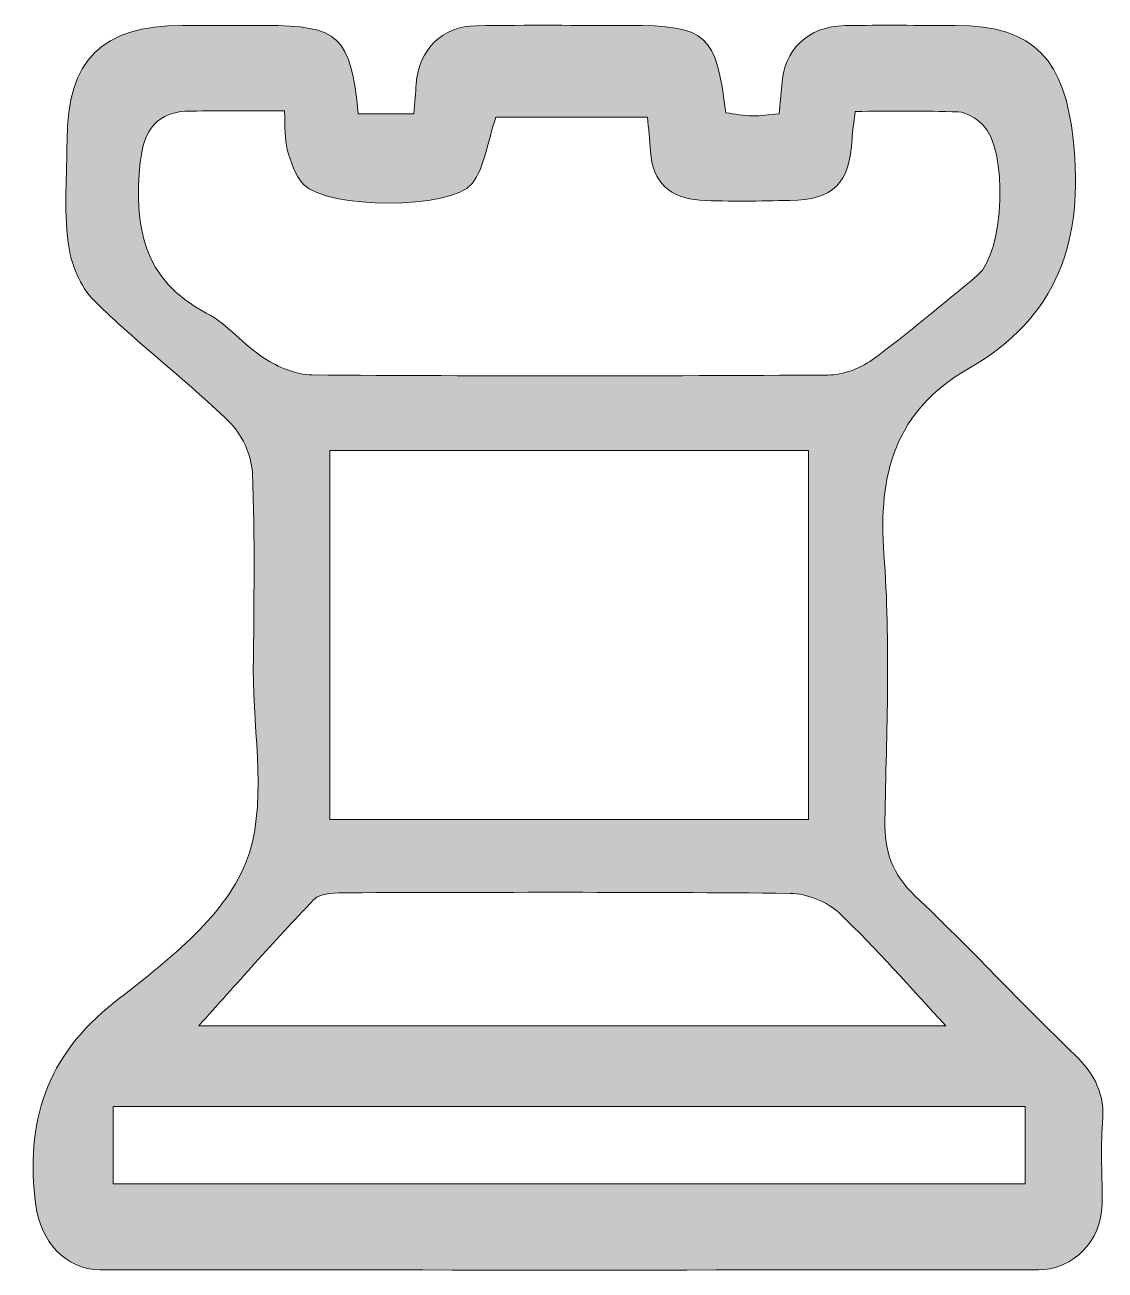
# Model space of a CAD drawing. Header units: inches. Extents: x 229 to 1783, y -1902 to -111.
import ezdxf

# ---------------------------------------------------------------- set-up
doc = ezdxf.new("R2010")
doc.units = ezdxf.units.IN
doc.header["$MEASUREMENT"] = 0
doc.layers.add('Layer 1', color=7, linetype='Continuous')

msp = doc.modelspace()

# ---------------------------------------------------------------- hatches: boundary and pattern name
at = {"layer": 'Layer 1', "true_color": 0xffffff}
h = msp.add_hatch(color=7, dxfattribs=at)
h.dxf.hatch_style = 2
edge = h.paths.add_edge_path()
edge.add_spline(control_points=[(708.5, -239), (737, -239), (761.6, -239), (788.6, -239), (789.9, -222.5), (791.1, -209.1), (792.1, -195.8), (796, -146.4), (829.2, -113.1), (878.7, -112.4), (951.4, -111.3), (1024.1, -112.1), (1096.7, -112.1), (1209.8, -112.1), (1223.5, -124), (1237.2, -237.8), (1249.6, -239.3), (1262.8, -241.9), (1276, -242.2), (1287.4, -242.5), (1298.9, -240.3), (1313.8, -239), (1315.2, -224.4), (1316.9, -211.4), (1317.7, -198.3), (1320.9, -146.7), (1354.8, -113.4), (1408.2, -112.3), (1461.2, -111.3), (1514.2, -112.1), (1567.2, -112.1), (1683.3, -112.1), (1724.4, -163.4), (1736.8, -276.3), (1752.6, -421.2), (1715, -532.2), (1585.9, -605.9), (1481, -665.9), (1455.9, -756.8), (1464.7, -872.7), (1474.2, -999.6), (1468.4, -1127.9), (1466, -1255.5), (1465.1, -1299.9), (1476.6, -1332.7), (1509.6, -1364), (1588, -1438.3), (1661.4, -1517.8), (1739.3, -1592.6), (1768.5, -1620.8), (1782.7, -1649.6), (1779.1, -1690.5), (1775.8, -1729.5), (1779, -1769), (1778.3, -1808.3), (1777.3, -1859.3), (1737.5, -1901.4), (1687, -1901.5), (1237.2, -1902), (787.5, -1902), (337.7, -1901.5), (286.8, -1901.5), (251.8, -1859.3), (245.1, -1808.7), (229.3, -1689.4), (259.4, -1594.3), (358.8, -1516.4), (430.7, -1460), (514.3, -1396.5), (546.5, -1317.4), (579.6, -1236.2), (557.1, -1132.1), (557.8, -1038), (558.6, -943.7), (560.4, -849.3), (556.4, -755.2), (555.3, -729.7), (540.8, -698.8), (522.2, -681), (459.9, -621.3), (390.8, -568.6), (329.2, -508.2), (308.6, -488), (295.2, -453.8), (291.5, -424.4), (285.4, -376.1), (289.9, -326.4), (289.9, -277.3), (289.9, -162), (340, -112.1), (456.1, -112.1), (495.4, -112.1), (534.7, -112.1), (574, -112.1), (681.2, -112.1), (698, -127.3), (708.5, -239)], knot_values=[0, 0, 0, 0, 1, 1, 1, 2, 2, 2, 3, 3, 3, 4, 4, 4, 5, 5, 5, 6, 6, 6, 7, 7, 7, 8, 8, 8, 9, 9, 9, 10, 10, 10, 11, 11, 11, 12, 12, 12, 13, 13, 13, 14, 14, 14, 15, 15, 15, 16, 16, 16, 17, 17, 17, 18, 18, 18, 19, 19, 19, 20, 20, 20, 21, 21, 21, 22, 22, 22, 23, 23, 23, 24, 24, 24, 25, 25, 25, 26, 26, 26, 27, 27, 27, 28, 28, 28, 29, 29, 29, 30, 30, 30, 31, 31, 31, 32, 32, 32, 32], degree=3, periodic=1)
edge = h.paths.add_edge_path()
edge.add_spline(control_points=[(667.7, -723.2), (667.7, -901.7), (667.7, -1077), (667.7, -1254.1), (899.6, -1254.1), (1126.8, -1254.1), (1356, -1254.1), (1356, -1075.1), (1356, -899.6), (1356, -723.2), (1124.1, -723.2), (896.9, -723.2), (667.7, -723.2)], knot_values=[0, 0, 0, 0, 1, 1, 1, 2, 2, 2, 3, 3, 3, 4, 4, 4, 4], degree=3, periodic=1)
edge = h.paths.add_edge_path()
edge.add_spline(control_points=[(602.5, -235), (553.8, -235), (510.9, -235), (468, -235.1), (419.2, -235.2), (400.1, -262.4), (395.2, -308.5), (385.5, -399.7), (398.5, -477.9), (490.2, -525.7), (520.9, -541.6), (543.9, -571.8), (573.5, -590.6), (593.7, -603.4), (619.2, -614.5), (642.4, -614.7), (889.7, -616.4), (1136.9, -616.3), (1384.1, -614.8), (1405.6, -614.7), (1430.4, -605.6), (1447.8, -592.8), (1499.9, -554.4), (1549.6, -512.8), (1599.3, -471.3), (1638.3, -438.7), (1643.2, -288.7), (1606.4, -254.4), (1597.1, -245.7), (1583.5, -236.9), (1571.5, -236.4), (1523.1, -234.4), (1474.5, -235.6), (1423.3, -235.6), (1421.4, -252.3), (1419.5, -263.5), (1418.9, -274.8), (1415.3, -339.2), (1391.9, -363), (1329.5, -363.8), (1286.3, -364.3), (1243.1, -365.8), (1200, -363.3), (1157.8, -360.8), (1131.9, -337.7), (1128.9, -293.2), (1127.7, -276.5), (1126.1, -259.8), (1124.8, -244), (1045.7, -244), (972.1, -244), (906.7, -244), (894.3, -280.3), (890.8, -315.5), (872.4, -339.3), (843, -377.5), (663.7, -376.1), (630.1, -340.6), (618, -327.8), (611.7, -308), (606.6, -290.3), (602.4, -275.8), (604, -259.6), (602.5, -235)], knot_values=[0, 0, 0, 0, 1, 1, 1, 2, 2, 2, 3, 3, 3, 4, 4, 4, 5, 5, 5, 6, 6, 6, 7, 7, 7, 8, 8, 8, 9, 9, 9, 10, 10, 10, 11, 11, 11, 12, 12, 12, 13, 13, 13, 14, 14, 14, 15, 15, 15, 16, 16, 16, 17, 17, 17, 18, 18, 18, 19, 19, 19, 20, 20, 20, 21, 21, 21, 21], degree=3, periodic=1)
edge = h.paths.add_edge_path()
edge.add_spline(control_points=[(1553.8, -1550.6), (1502.6, -1495.8), (1454, -1439.9), (1400.7, -1388.9), (1383.4, -1372.3), (1353.8, -1360.4), (1329.6, -1360.2), (1117.9, -1358), (906.2, -1358.7), (694.4, -1359.3), (677.6, -1359.3), (654.6, -1359.2), (644.9, -1369.2), (587, -1429.3), (532.1, -1492.3), (479.5, -1550.6), (830.9, -1550.6), (1193.5, -1550.6), (1553.8, -1550.6)], knot_values=[0, 0, 0, 0, 1, 1, 1, 2, 2, 2, 3, 3, 3, 4, 4, 4, 5, 5, 5, 6, 6, 6, 6], degree=3, periodic=1)
edge = h.paths.add_edge_path()
edge.add_spline(control_points=[(1667.6, -1666.5), (1227.5, -1666.5), (791.7, -1666.5), (356.5, -1666.5), (356.5, -1706.6), (356.5, -1740.9), (356.5, -1777.7), (795, -1777.7), (1229.4, -1777.7), (1667.6, -1777.7), (1667.6, -1740.2), (1667.6, -1705.9), (1667.6, -1666.5)], knot_values=[0, 0, 0, 0, 1, 1, 1, 2, 2, 2, 3, 3, 3, 4, 4, 4, 4], degree=3, periodic=1)

# ---------------------------------------------------------------- linework, layer by layer
at = {"layer": 'Layer 1', "lineweight": 0}
for points, knots in [([(708.5, -239), (737, -239), (761.6, -239), (788.6, -239), (789.9, -222.5), (791.1, -209.1), (792.1, -195.8), (796, -146.4), (829.2, -113.1), (878.7, -112.4), (951.4, -111.3), (1024.1, -112.1), (1096.7, -112.1), (1209.8, -112.1), (1223.5, -124), (1237.2, -237.8), (1249.6, -239.3), (1262.8, -241.9), (1276, -242.2), (1287.4, -242.5), (1298.9, -240.3), (1313.8, -239), (1315.2, -224.4), (1316.9, -211.4), (1317.7, -198.3), (1320.9, -146.7), (1354.8, -113.4), (1408.2, -112.3), (1461.2, -111.3), (1514.2, -112.1), (1567.2, -112.1), (1683.3, -112.1), (1724.4, -163.4), (1736.8, -276.3), (1752.6, -421.2), (1715, -532.2), (1585.9, -605.9), (1481, -665.9), (1455.9, -756.8), (1464.7, -872.7), (1474.2, -999.6), (1468.4, -1127.9), (1466, -1255.5), (1465.1, -1299.9), (1476.6, -1332.7), (1509.6, -1364), (1588, -1438.3), (1661.4, -1517.8), (1739.3, -1592.6), (1768.5, -1620.8), (1782.7, -1649.6), (1779.1, -1690.5), (1775.8, -1729.5), (1779, -1769), (1778.3, -1808.3), (1777.3, -1859.3), (1737.5, -1901.4), (1687, -1901.5), (1237.2, -1902), (787.5, -1902), (337.7, -1901.5), (286.8, -1901.5), (251.8, -1859.3), (245.1, -1808.7), (229.3, -1689.4), (259.4, -1594.3), (358.8, -1516.4), (430.7, -1460), (514.3, -1396.5), (546.5, -1317.4), (579.6, -1236.2), (557.1, -1132.1), (557.8, -1038), (558.6, -943.7), (560.4, -849.3), (556.4, -755.2), (555.3, -729.7), (540.8, -698.8), (522.2, -681), (459.9, -621.3), (390.8, -568.6), (329.2, -508.2), (308.6, -488), (295.2, -453.8), (291.5, -424.4), (285.4, -376.1), (289.9, -326.4), (289.9, -277.3), (289.9, -162), (340, -112.1), (456.1, -112.1), (495.4, -112.1), (534.7, -112.1), (574, -112.1), (681.2, -112.1), (698, -127.3), (708.5, -239)], [0, 0, 0, 0, 1, 1, 1, 2, 2, 2, 3, 3, 3, 4, 4, 4, 5, 5, 5, 6, 6, 6, 7, 7, 7, 8, 8, 8, 9, 9, 9, 10, 10, 10, 11, 11, 11, 12, 12, 12, 13, 13, 13, 14, 14, 14, 15, 15, 15, 16, 16, 16, 17, 17, 17, 18, 18, 18, 19, 19, 19, 20, 20, 20, 21, 21, 21, 22, 22, 22, 23, 23, 23, 24, 24, 24, 25, 25, 25, 26, 26, 26, 27, 27, 27, 28, 28, 28, 29, 29, 29, 30, 30, 30, 31, 31, 31, 32, 32, 32, 32]), ([(602.5, -235), (553.8, -235), (510.9, -235), (468, -235.1), (419.2, -235.2), (400.1, -262.4), (395.2, -308.5), (385.5, -399.7), (398.5, -477.9), (490.2, -525.7), (520.9, -541.6), (543.9, -571.8), (573.5, -590.6), (593.7, -603.4), (619.2, -614.5), (642.4, -614.7), (889.7, -616.4), (1136.9, -616.3), (1384.1, -614.8), (1405.6, -614.7), (1430.4, -605.6), (1447.8, -592.8), (1499.9, -554.4), (1549.6, -512.8), (1599.3, -471.3), (1638.3, -438.7), (1643.2, -288.7), (1606.4, -254.4), (1597.1, -245.7), (1583.5, -236.9), (1571.5, -236.4), (1523.1, -234.4), (1474.5, -235.6), (1423.3, -235.6), (1421.4, -252.3), (1419.5, -263.5), (1418.9, -274.8), (1415.3, -339.2), (1391.9, -363), (1329.5, -363.8), (1286.3, -364.3), (1243.1, -365.8), (1200, -363.3), (1157.8, -360.8), (1131.9, -337.7), (1128.9, -293.2), (1127.7, -276.5), (1126.1, -259.8), (1124.8, -244), (1045.7, -244), (972.1, -244), (906.7, -244), (894.3, -280.3), (890.8, -315.5), (872.4, -339.3), (843, -377.5), (663.7, -376.1), (630.1, -340.6), (618, -327.8), (611.7, -308), (606.6, -290.3), (602.4, -275.8), (604, -259.6), (602.5, -235)], [0, 0, 0, 0, 1, 1, 1, 2, 2, 2, 3, 3, 3, 4, 4, 4, 5, 5, 5, 6, 6, 6, 7, 7, 7, 8, 8, 8, 9, 9, 9, 10, 10, 10, 11, 11, 11, 12, 12, 12, 13, 13, 13, 14, 14, 14, 15, 15, 15, 16, 16, 16, 17, 17, 17, 18, 18, 18, 19, 19, 19, 20, 20, 20, 21, 21, 21, 21]), ([(667.7, -723.2), (667.7, -901.7), (667.7, -1077), (667.7, -1254.1), (899.6, -1254.1), (1126.8, -1254.1), (1356, -1254.1), (1356, -1075.1), (1356, -899.6), (1356, -723.2), (1124.1, -723.2), (896.9, -723.2), (667.7, -723.2)], [0, 0, 0, 0, 1, 1, 1, 2, 2, 2, 3, 3, 3, 4, 4, 4, 4]), ([(1553.8, -1550.6), (1502.6, -1495.8), (1454, -1439.9), (1400.7, -1388.9), (1383.4, -1372.3), (1353.8, -1360.4), (1329.6, -1360.2), (1117.9, -1358), (906.2, -1358.7), (694.4, -1359.3), (677.6, -1359.3), (654.6, -1359.2), (644.9, -1369.2), (587, -1429.3), (532.1, -1492.3), (479.5, -1550.6), (830.9, -1550.6), (1193.5, -1550.6), (1553.8, -1550.6)], [0, 0, 0, 0, 1, 1, 1, 2, 2, 2, 3, 3, 3, 4, 4, 4, 5, 5, 5, 6, 6, 6, 6]), ([(1667.6, -1666.5), (1227.5, -1666.5), (791.7, -1666.5), (356.5, -1666.5), (356.5, -1706.6), (356.5, -1740.9), (356.5, -1777.7), (795, -1777.7), (1229.4, -1777.7), (1667.6, -1777.7), (1667.6, -1740.2), (1667.6, -1705.9), (1667.6, -1666.5)], [0, 0, 0, 0, 1, 1, 1, 2, 2, 2, 3, 3, 3, 4, 4, 4, 4])]:
    msp.add_open_spline(points, degree=3, knots=knots, dxfattribs=at)

doc.saveas('drawing.dxf')
